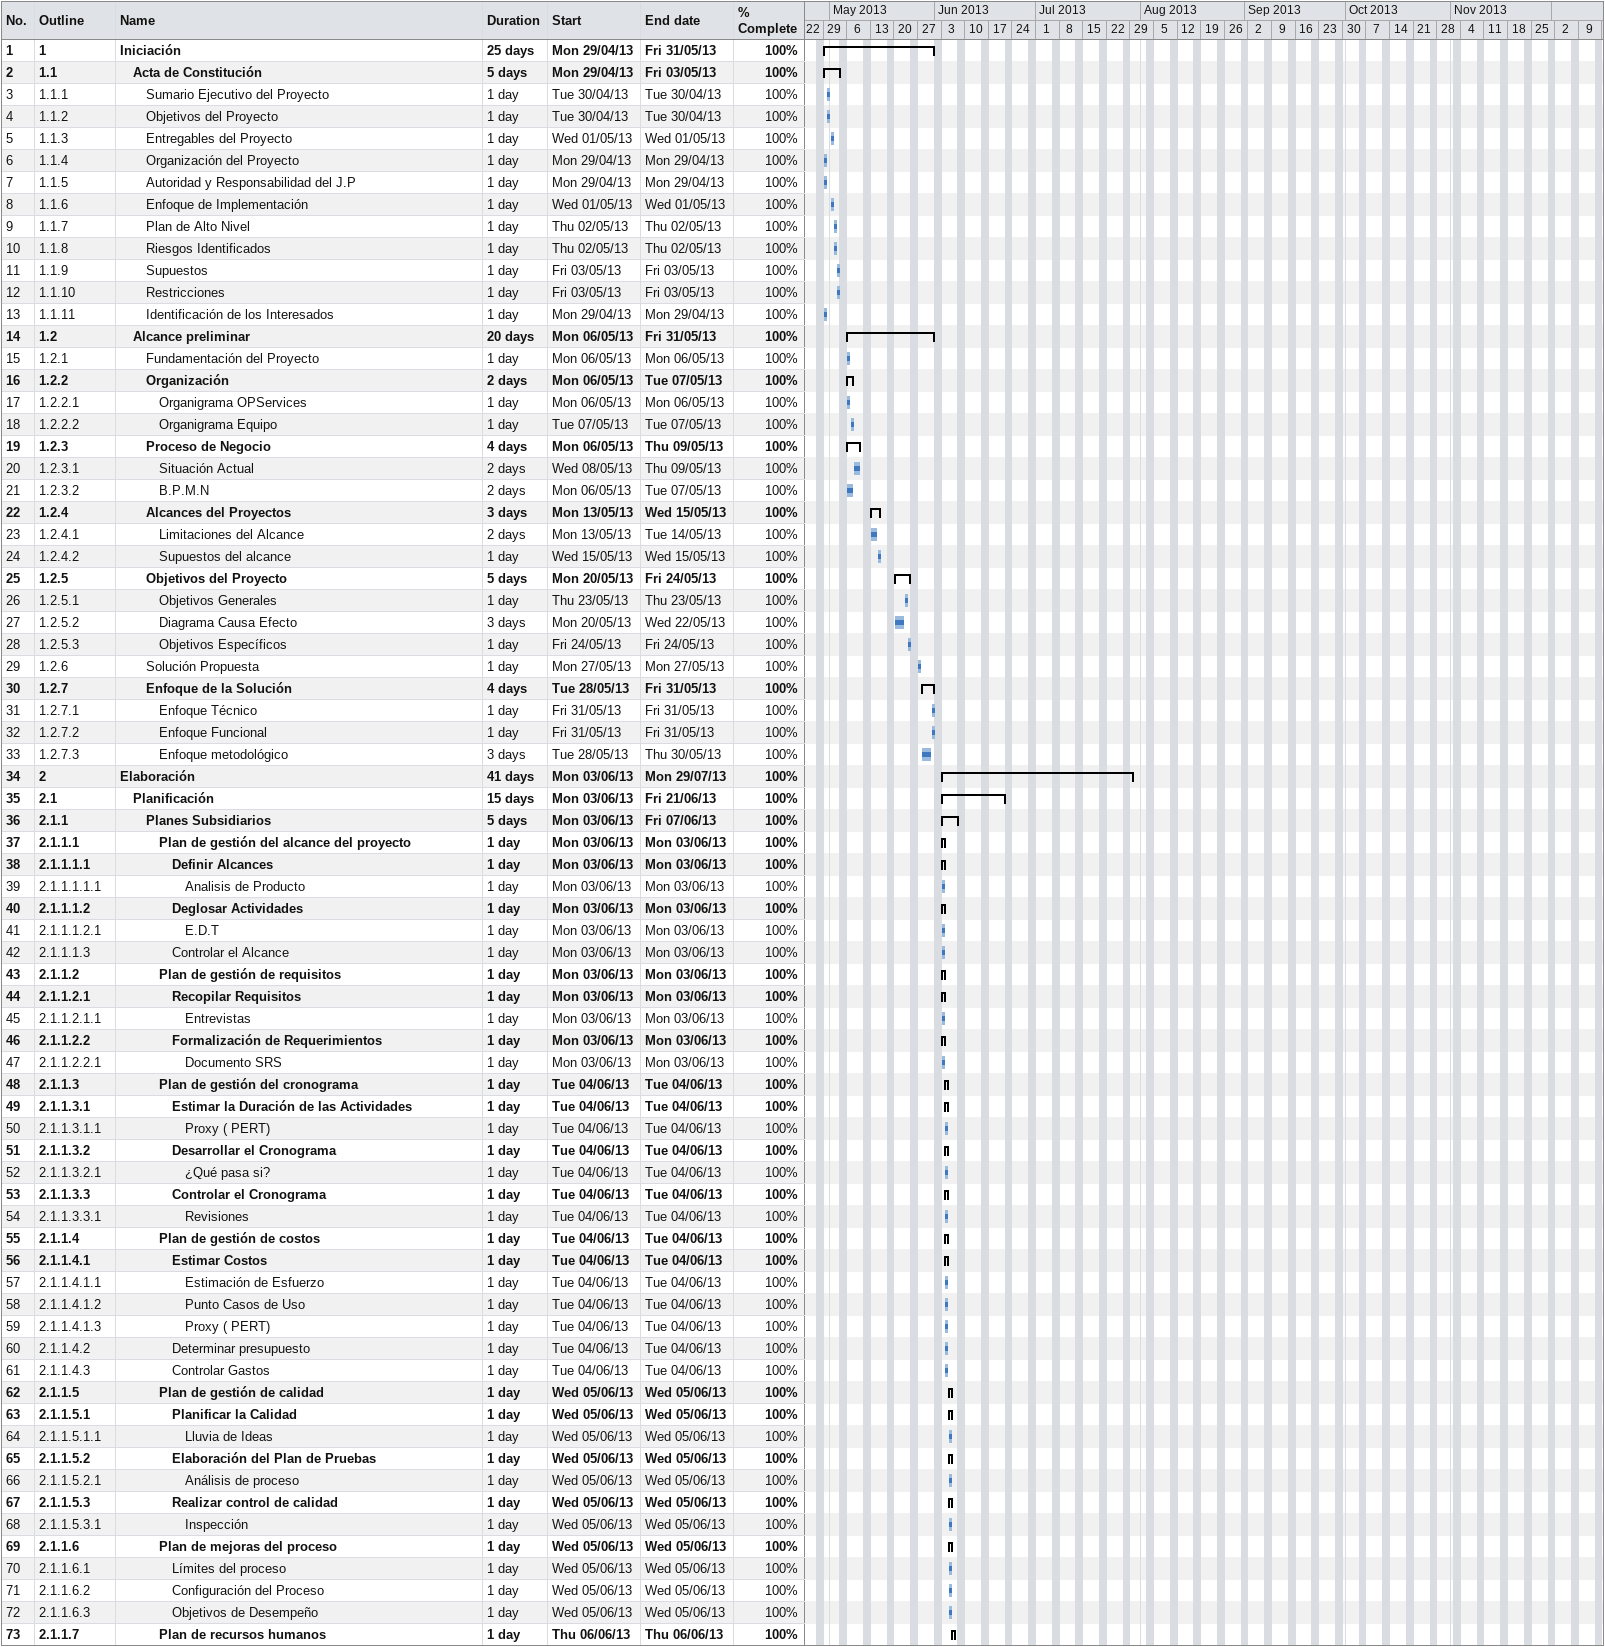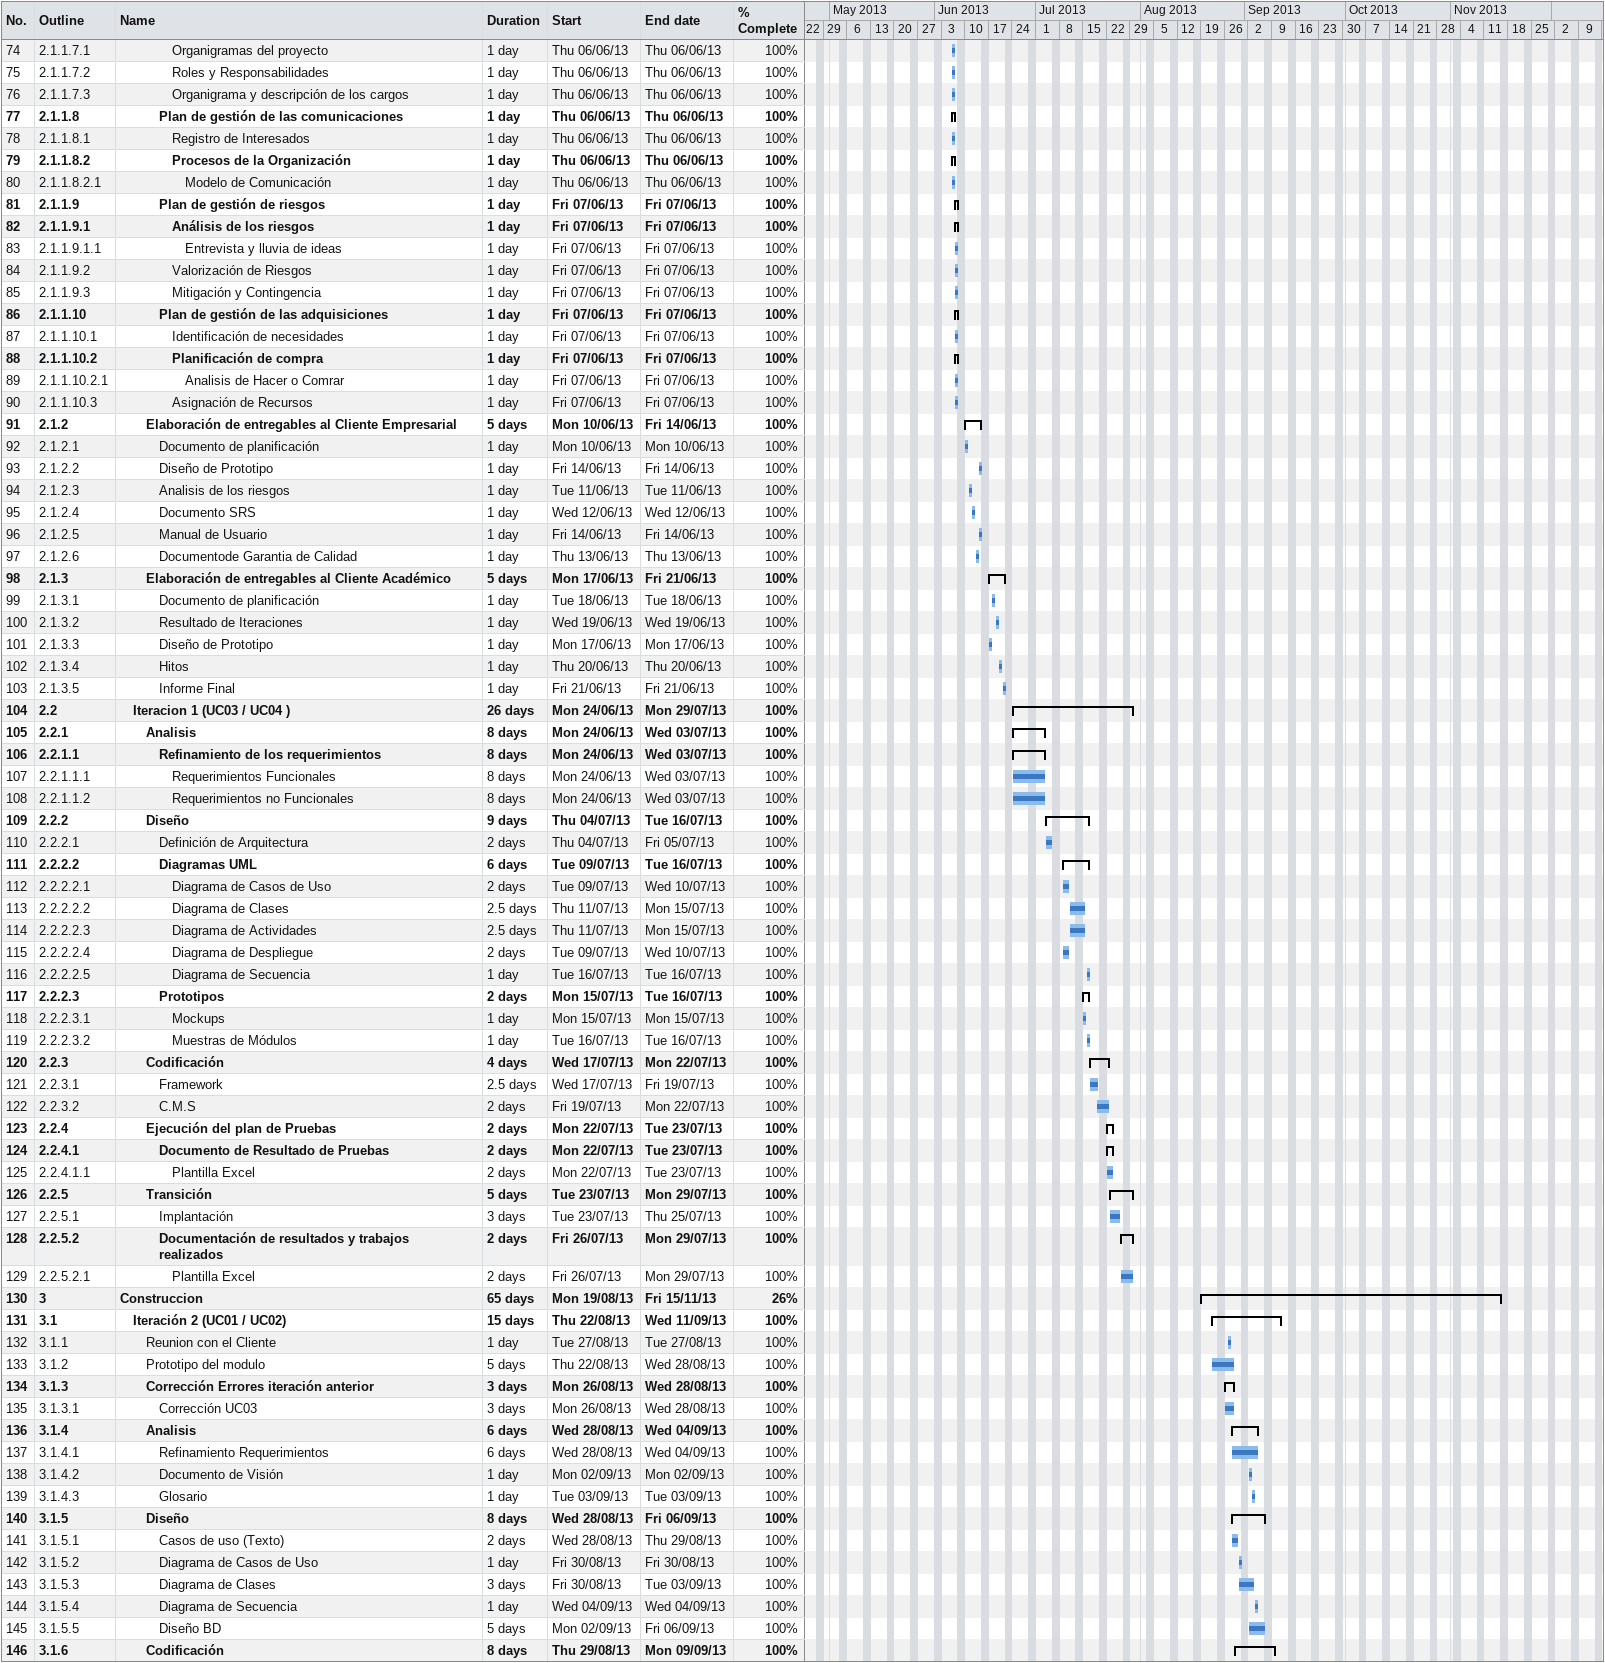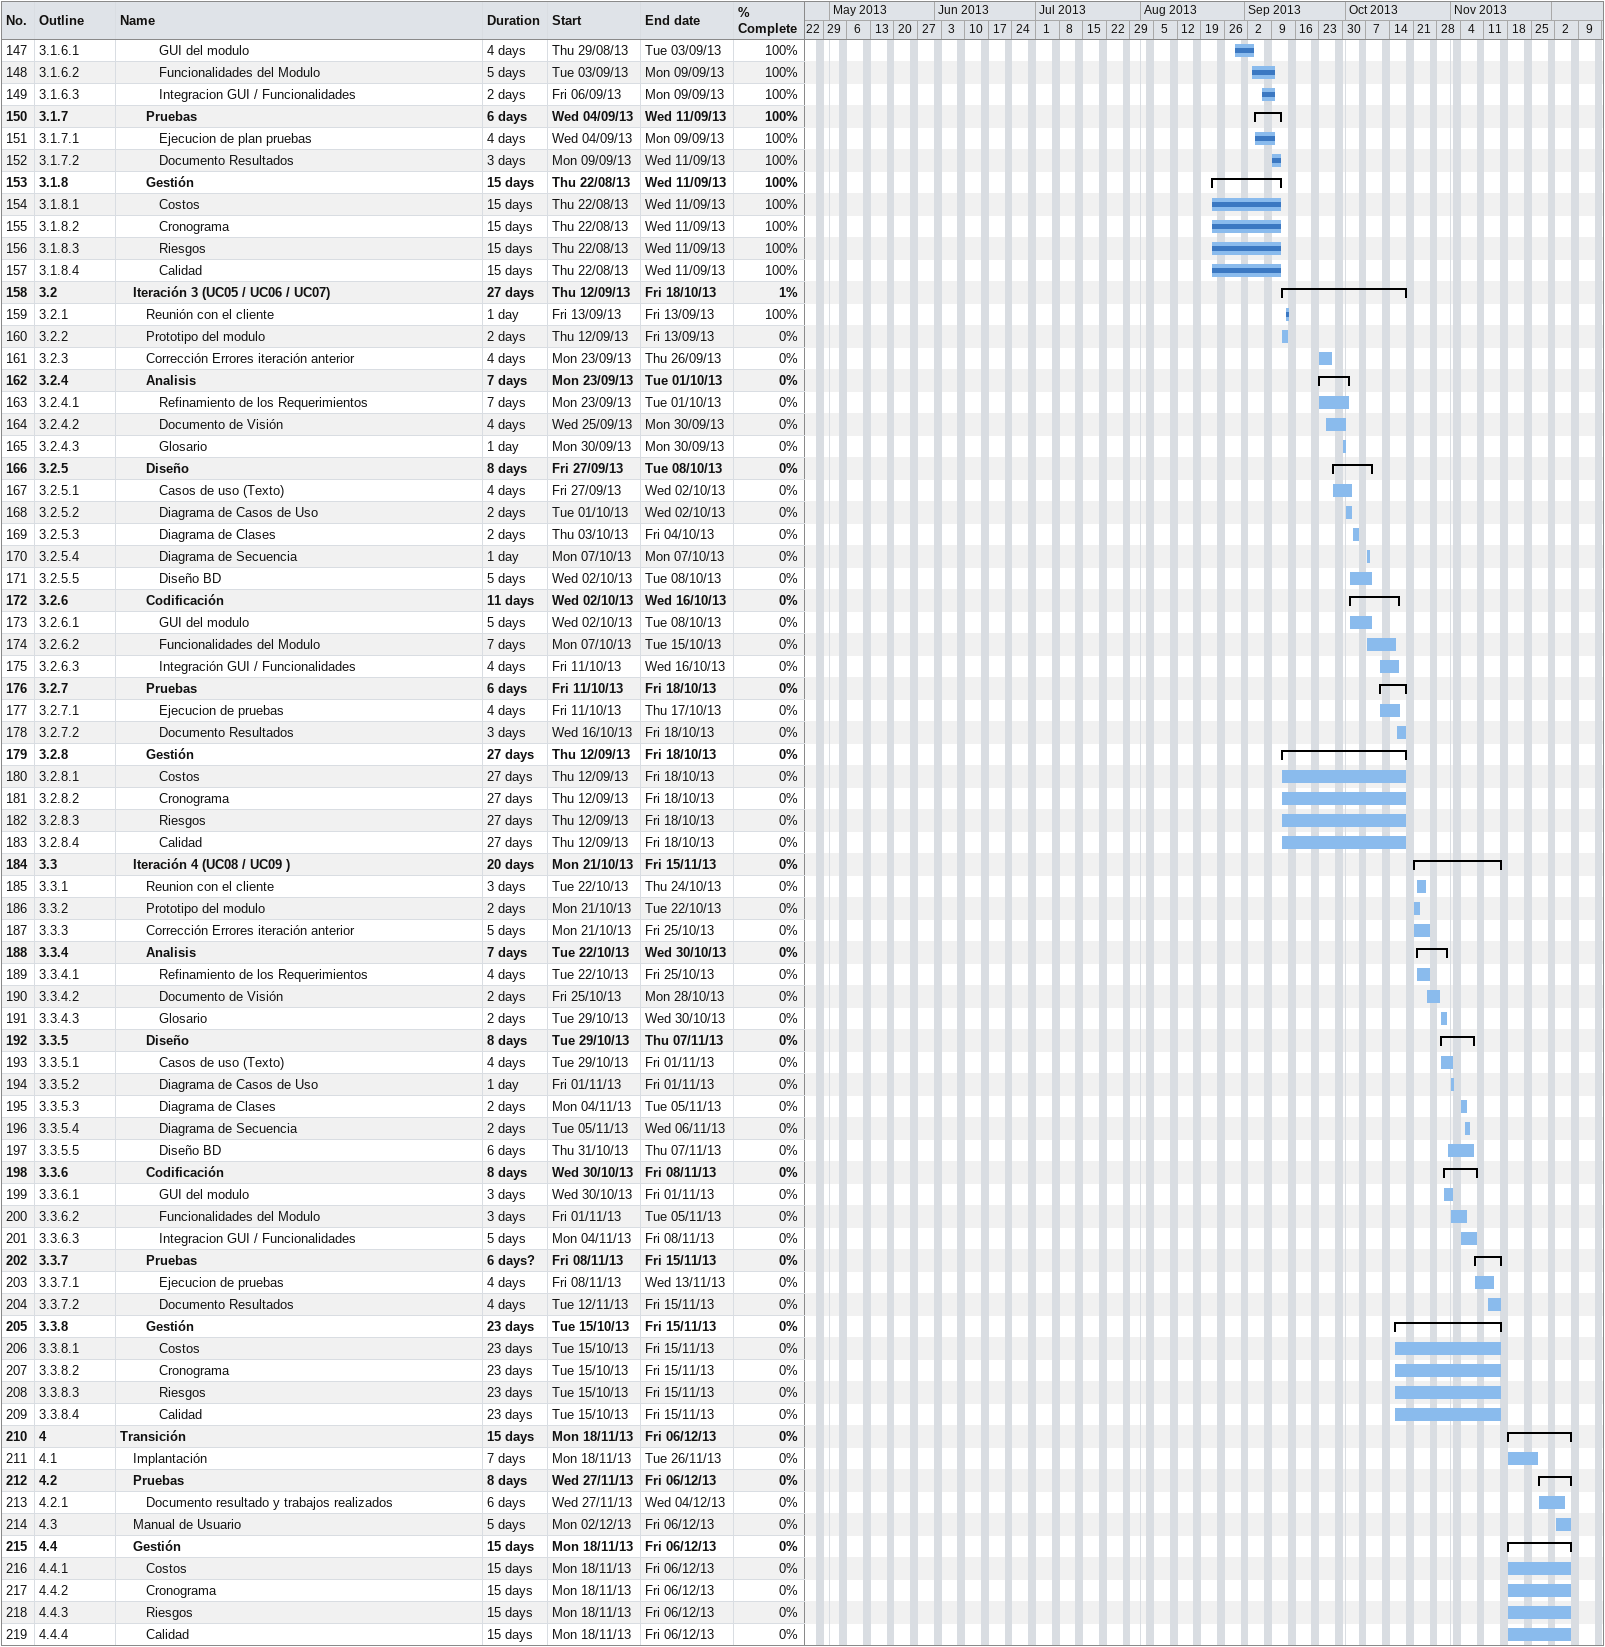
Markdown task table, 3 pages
| ID | WBS | Task | Duration | Start | Finish | % complete |
|---|---|---|---|---|---|---|
| 1 | 1 | **Iniciación** | 25d | 2013-04-29 | 2013-05-31 | 100 |
| 2 | 1.1 | **Acta de Constitución** | 5d | 2013-04-29 | 2013-05-03 | 100 |
| 3 | 1.1.1 | Sumario Ejecutivo del Proyecto | 1d | 2013-04-30 | 2013-04-30 | 100 |
| 4 | 1.1.2 | Objetivos del Proyecto | 1d | 2013-04-30 | 2013-04-30 | 100 |
| 5 | 1.1.3 | Entregables del Proyecto | 1d | 2013-05-01 | 2013-05-01 | 100 |
| 6 | 1.1.4 | Organización del Proyecto | 1d | 2013-04-29 | 2013-04-29 | 100 |
| 7 | 1.1.5 | Autoridad y Responsabilidad del J.P | 1d | 2013-04-29 | 2013-04-29 | 100 |
| 8 | 1.1.6 | Enfoque de Implementación | 1d | 2013-05-01 | 2013-05-01 | 100 |
| 9 | 1.1.7 | Plan de Alto Nivel | 1d | 2013-05-02 | 2013-05-02 | 100 |
| 10 | 1.1.8 | Riesgos Identificados | 1d | 2013-05-02 | 2013-05-02 | 100 |
| 11 | 1.1.9 | Supuestos | 1d | 2013-05-03 | 2013-05-03 | 100 |
| 12 | 1.1.10 | Restricciones | 1d | 2013-05-03 | 2013-05-03 | 100 |
| 13 | 1.1.11 | Identificación de los Interesados | 1d | 2013-04-29 | 2013-04-29 | 100 |
| 14 | 1.2 | **Alcance preliminar** | 20d | 2013-05-06 | 2013-05-31 | 100 |
| 15 | 1.2.1 | Fundamentación del Proyecto | 1d | 2013-05-06 | 2013-05-06 | 100 |
| 16 | 1.2.2 | **Organización** | 2d | 2013-05-06 | 2013-05-07 | 100 |
| 17 | 1.2.2.1 | Organigrama OPServices | 1d | 2013-05-06 | 2013-05-06 | 100 |
| 18 | 1.2.2.2 | Organigrama Equipo | 1d | 2013-05-07 | 2013-05-07 | 100 |
| 19 | 1.2.3 | **Proceso de Negocio** | 4d | 2013-05-06 | 2013-05-09 | 100 |
| 20 | 1.2.3.1 | Situación Actual | 2d | 2013-05-08 | 2013-05-09 | 100 |
| 21 | 1.2.3.2 | B.P.M.N | 2d | 2013-05-06 | 2013-05-07 | 100 |
| 22 | 1.2.4 | **Alcances del Proyectos** | 3d | 2013-05-13 | 2013-05-15 | 100 |
| 23 | 1.2.4.1 | Limitaciones del Alcance | 2d | 2013-05-13 | 2013-05-14 | 100 |
| 24 | 1.2.4.2 | Supuestos del alcance | 1d | 2013-05-15 | 2013-05-15 | 100 |
| 25 | 1.2.5 | **Objetivos del Proyecto** | 5d | 2013-05-20 | 2013-05-24 | 100 |
| 26 | 1.2.5.1 | Objetivos Generales | 1d | 2013-05-23 | 2013-05-23 | 100 |
| 27 | 1.2.5.2 | Diagrama Causa Efecto | 3d | 2013-05-20 | 2013-05-22 | 100 |
| 28 | 1.2.5.3 | Objetivos Específicos | 1d | 2013-05-24 | 2013-05-24 | 100 |
| 29 | 1.2.6 | Solución Propuesta | 1d | 2013-05-27 | 2013-05-27 | 100 |
| 30 | 1.2.7 | **Enfoque de la Solución** | 4d | 2013-05-28 | 2013-05-31 | 100 |
| 31 | 1.2.7.1 | Enfoque Técnico | 1d | 2013-05-31 | 2013-05-31 | 100 |
| 32 | 1.2.7.2 | Enfoque Funcional | 1d | 2013-05-31 | 2013-05-31 | 100 |
| 33 | 1.2.7.3 | Enfoque metodológico | 3d | 2013-05-28 | 2013-05-30 | 100 |
| 34 | 2 | **Elaboración** | 41d | 2013-06-03 | 2013-07-29 | 100 |
| 35 | 2.1 | **Planificación** | 15d | 2013-06-03 | 2013-06-21 | 100 |
| 36 | 2.1.1 | **Planes Subsidiarios** | 5d | 2013-06-03 | 2013-06-07 | 100 |
| 37 | 2.1.1.1 | **Plan de gestión del alcance del proyecto** | 1d | 2013-06-03 | 2013-06-03 | 100 |
| 38 | 2.1.1.1.1 | **Definir Alcances** | 1d | 2013-06-03 | 2013-06-03 | 100 |
| 39 | 2.1.1.1.1.1 | Analisis de Producto | 1d | 2013-06-03 | 2013-06-03 | 100 |
| 40 | 2.1.1.1.2 | **Deglosar Actividades** | 1d | 2013-06-03 | 2013-06-03 | 100 |
| 41 | 2.1.1.1.2.1 | E.D.T | 1d | 2013-06-03 | 2013-06-03 | 100 |
| 42 | 2.1.1.1.3 | Controlar el Alcance | 1d | 2013-06-03 | 2013-06-03 | 100 |
| 43 | 2.1.1.2 | **Plan de gestión de requisitos** | 1d | 2013-06-03 | 2013-06-03 | 100 |
| 44 | 2.1.1.2.1 | **Recopilar Requisitos** | 1d | 2013-06-03 | 2013-06-03 | 100 |
| 45 | 2.1.1.2.1.1 | Entrevistas | 1d | 2013-06-03 | 2013-06-03 | 100 |
| 46 | 2.1.1.2.2 | **Formalización de Requerimientos** | 1d | 2013-06-03 | 2013-06-03 | 100 |
| 47 | 2.1.1.2.2.1 | Documento SRS | 1d | 2013-06-03 | 2013-06-03 | 100 |
| 48 | 2.1.1.3 | **Plan de gestión del cronograma** | 1d | 2013-06-04 | 2013-06-04 | 100 |
| 49 | 2.1.1.3.1 | **Estimar la Duración de las Actividades** | 1d | 2013-06-04 | 2013-06-04 | 100 |
| 50 | 2.1.1.3.1.1 | Proxy ( PERT) | 1d | 2013-06-04 | 2013-06-04 | 100 |
| 51 | 2.1.1.3.2 | **Desarrollar el Cronograma** | 1d | 2013-06-04 | 2013-06-04 | 100 |
| 52 | 2.1.1.3.2.1 | ¿Qué pasa si? | 1d | 2013-06-04 | 2013-06-04 | 100 |
| 53 | 2.1.1.3.3 | **Controlar el Cronograma** | 1d | 2013-06-04 | 2013-06-04 | 100 |
| 54 | 2.1.1.3.3.1 | Revisiones | 1d | 2013-06-04 | 2013-06-04 | 100 |
| 55 | 2.1.1.4 | **Plan de gestión de costos** | 1d | 2013-06-04 | 2013-06-04 | 100 |
| 56 | 2.1.1.4.1 | **Estimar Costos** | 1d | 2013-06-04 | 2013-06-04 | 100 |
| 57 | 2.1.1.4.1.1 | Estimación de Esfuerzo | 1d | 2013-06-04 | 2013-06-04 | 100 |
| 58 | 2.1.1.4.1.2 | Punto Casos de Uso | 1d | 2013-06-04 | 2013-06-04 | 100 |
| 59 | 2.1.1.4.1.3 | Proxy ( PERT) | 1d | 2013-06-04 | 2013-06-04 | 100 |
| 60 | 2.1.1.4.2 | Determinar presupuesto | 1d | 2013-06-04 | 2013-06-04 | 100 |
| 61 | 2.1.1.4.3 | Controlar Gastos | 1d | 2013-06-04 | 2013-06-04 | 100 |
| 62 | 2.1.1.5 | **Plan de gestión de calidad** | 1d | 2013-06-05 | 2013-06-05 | 100 |
| 63 | 2.1.1.5.1 | **Planificar la Calidad** | 1d | 2013-06-05 | 2013-06-05 | 100 |
| 64 | 2.1.1.5.1.1 | Lluvia de Ideas | 1d | 2013-06-05 | 2013-06-05 | 100 |
| 65 | 2.1.1.5.2 | **Elaboración del Plan de Pruebas** | 1d | 2013-06-05 | 2013-06-05 | 100 |
| 66 | 2.1.1.5.2.1 | Análisis de proceso | 1d | 2013-06-05 | 2013-06-05 | 100 |
| 67 | 2.1.1.5.3 | **Realizar control de calidad** | 1d | 2013-06-05 | 2013-06-05 | 100 |
| 68 | 2.1.1.5.3.1 | Inspección | 1d | 2013-06-05 | 2013-06-05 | 100 |
| 69 | 2.1.1.6 | **Plan de mejoras del proceso** | 1d | 2013-06-05 | 2013-06-05 | 100 |
| 70 | 2.1.1.6.1 | Límites del proceso | 1d | 2013-06-05 | 2013-06-05 | 100 |
| 71 | 2.1.1.6.2 | Configuración del Proceso | 1d | 2013-06-05 | 2013-06-05 | 100 |
| 72 | 2.1.1.6.3 | Objetivos de Desempeño | 1d | 2013-06-05 | 2013-06-05 | 100 |
| 73 | 2.1.1.7 | **Plan de recursos humanos** | 1d | 2013-06-06 | 2013-06-06 | 100 |
| 74 | 2.1.1.7.1 | Organigramas del proyecto | 1d | 2013-06-06 | 2013-06-06 | 100 |
| 75 | 2.1.1.7.2 | Roles y Responsabilidades | 1d | 2013-06-06 | 2013-06-06 | 100 |
| 76 | 2.1.1.7.3 | Organigrama y descripción de los cargos | 1d | 2013-06-06 | 2013-06-06 | 100 |
| 77 | 2.1.1.8 | **Plan de gestión de las comunicaciones** | 1d | 2013-06-06 | 2013-06-06 | 100 |
| 78 | 2.1.1.8.1 | Registro de Interesados | 1d | 2013-06-06 | 2013-06-06 | 100 |
| 79 | 2.1.1.8.2 | **Procesos de la Organización** | 1d | 2013-06-06 | 2013-06-06 | 100 |
| 80 | 2.1.1.8.2.1 | Modelo de Comunicación | 1d | 2013-06-06 | 2013-06-06 | 100 |
| 81 | 2.1.1.9 | **Plan de gestión de riesgos** | 1d | 2013-06-07 | 2013-06-07 | 100 |
| 82 | 2.1.1.9.1 | **Análisis de los riesgos** | 1d | 2013-06-07 | 2013-06-07 | 100 |
| 83 | 2.1.1.9.1.1 | Entrevista y lluvia de ideas | 1d | 2013-06-07 | 2013-06-07 | 100 |
| 84 | 2.1.1.9.2 | Valorización de Riesgos | 1d | 2013-06-07 | 2013-06-07 | 100 |
| 85 | 2.1.1.9.3 | Mitigación y Contingencia | 1d | 2013-06-07 | 2013-06-07 | 100 |
| 86 | 2.1.1.10 | **Plan de gestión de las adquisiciones** | 1d | 2013-06-07 | 2013-06-07 | 100 |
| 87 | 2.1.1.10.1 | Identificación de necesidades | 1d | 2013-06-07 | 2013-06-07 | 100 |
| 88 | 2.1.1.10.2 | **Planificación de compra** | 1d | 2013-06-07 | 2013-06-07 | 100 |
| 89 | 2.1.1.10.2.1 | Analisis de Hacer o Comrar | 1d | 2013-06-07 | 2013-06-07 | 100 |
| 90 | 2.1.1.10.3 | Asignación de Recursos | 1d | 2013-06-07 | 2013-06-07 | 100 |
| 91 | 2.1.2 | **Elaboración de entregables al Cliente Empresarial** | 5d | 2013-06-10 | 2013-06-14 | 100 |
| 92 | 2.1.2.1 | Documento de planificación | 1d | 2013-06-10 | 2013-06-10 | 100 |
| 93 | 2.1.2.2 | Diseño de Prototipo | 1d | 2013-06-14 | 2013-06-14 | 100 |
| 94 | 2.1.2.3 | Analisis de los riesgos | 1d | 2013-06-11 | 2013-06-11 | 100 |
| 95 | 2.1.2.4 | Documento SRS | 1d | 2013-06-12 | 2013-06-12 | 100 |
| 96 | 2.1.2.5 | Manual de Usuario | 1d | 2013-06-14 | 2013-06-14 | 100 |
| 97 | 2.1.2.6 | Documentode Garantia de Calidad | 1d | 2013-06-13 | 2013-06-13 | 100 |
| 98 | 2.1.3 | **Elaboración de entregables al Cliente Académico** | 5d | 2013-06-17 | 2013-06-21 | 100 |
| 99 | 2.1.3.1 | Documento de planificación | 1d | 2013-06-18 | 2013-06-18 | 100 |
| 100 | 2.1.3.2 | Resultado de Iteraciones | 1d | 2013-06-19 | 2013-06-19 | 100 |
| 101 | 2.1.3.3 | Diseño de Prototipo | 1d | 2013-06-17 | 2013-06-17 | 100 |
| 102 | 2.1.3.4 | Hitos | 1d | 2013-06-20 | 2013-06-20 | 100 |
| 103 | 2.1.3.5 | Informe Final | 1d | 2013-06-21 | 2013-06-21 | 100 |
| 104 | 2.2 | **Iteracion 1 (UC03 / UC04 )** | 26d | 2013-06-24 | 2013-07-29 | 100 |
| 105 | 2.2.1 | **Analisis** | 8d | 2013-06-24 | 2013-07-03 | 100 |
| 106 | 2.2.1.1 | **Refinamiento de los requerimientos** | 8d | 2013-06-24 | 2013-07-03 | 100 |
| 107 | 2.2.1.1.1 | Requerimientos Funcionales | 8d | 2013-06-24 | 2013-07-03 | 100 |
| 108 | 2.2.1.1.2 | Requerimientos no Funcionales | 8d | 2013-06-24 | 2013-07-03 | 100 |
| 109 | 2.2.2 | **Diseño** | 9d | 2013-07-04 | 2013-07-16 | 100 |
| 110 | 2.2.2.1 | Definición de Arquitectura | 2d | 2013-07-04 | 2013-07-05 | 100 |
| 111 | 2.2.2.2 | **Diagramas UML** | 6d | 2013-07-09 | 2013-07-16 | 100 |
| 112 | 2.2.2.2.1 | Diagrama de Casos de Uso | 2d | 2013-07-09 | 2013-07-10 | 100 |
| 113 | 2.2.2.2.2 | Diagrama de Clases | 2.5d | 2013-07-11 | 2013-07-15 | 100 |
| 114 | 2.2.2.2.3 | Diagrama de Actividades | 2.5d | 2013-07-11 | 2013-07-15 | 100 |
| 115 | 2.2.2.2.4 | Diagrama de Despliegue | 2d | 2013-07-09 | 2013-07-10 | 100 |
| 116 | 2.2.2.2.5 | Diagrama de Secuencia | 1d | 2013-07-16 | 2013-07-16 | 100 |
| 117 | 2.2.2.3 | **Prototipos** | 2d | 2013-07-15 | 2013-07-16 | 100 |
| 118 | 2.2.2.3.1 | Mockups | 1d | 2013-07-15 | 2013-07-15 | 100 |
| 119 | 2.2.2.3.2 | Muestras de Módulos | 1d | 2013-07-16 | 2013-07-16 | 100 |
| 120 | 2.2.3 | **Codificación** | 4d | 2013-07-17 | 2013-07-22 | 100 |
| 121 | 2.2.3.1 | Framework | 2.5d | 2013-07-17 | 2013-07-19 | 100 |
| 122 | 2.2.3.2 | C.M.S | 2d | 2013-07-19 | 2013-07-22 | 100 |
| 123 | 2.2.4 | **Ejecución del plan de Pruebas** | 2d | 2013-07-22 | 2013-07-23 | 100 |
| 124 | 2.2.4.1 | **Documento de Resultado de Pruebas** | 2d | 2013-07-22 | 2013-07-23 | 100 |
| 125 | 2.2.4.1.1 | Plantilla Excel | 2d | 2013-07-22 | 2013-07-23 | 100 |
| 126 | 2.2.5 | **Transición** | 5d | 2013-07-23 | 2013-07-29 | 100 |
| 127 | 2.2.5.1 | Implantación | 3d | 2013-07-23 | 2013-07-25 | 100 |
| 128 | 2.2.5.2 | **Documentación de resultados y trabajos realizados** | 2d | 2013-07-26 | 2013-07-29 | 100 |
| 129 | 2.2.5.2.1 | Plantilla Excel | 2d | 2013-07-26 | 2013-07-29 | 100 |
| 130 | 3 | **Construccion** | 65d | 2013-08-19 | 2013-11-15 | 26 |
| 131 | 3.1 | **Iteración 2 (UC01 / UC02)** | 15d | 2013-08-22 | 2013-09-11 | 100 |
| 132 | 3.1.1 | Reunion con el Cliente | 1d | 2013-08-27 | 2013-08-27 | 100 |
| 133 | 3.1.2 | Prototipo del modulo | 5d | 2013-08-22 | 2013-08-28 | 100 |
| 134 | 3.1.3 | **Corrección Errores iteración anterior** | 3d | 2013-08-26 | 2013-08-28 | 100 |
| 135 | 3.1.3.1 | Corrección UC03 | 3d | 2013-08-26 | 2013-08-28 | 100 |
| 136 | 3.1.4 | **Analisis** | 6d | 2013-08-28 | 2013-09-04 | 100 |
| 137 | 3.1.4.1 | Refinamiento Requerimientos | 6d | 2013-08-28 | 2013-09-04 | 100 |
| 138 | 3.1.4.2 | Documento de Visión | 1d | 2013-09-02 | 2013-09-02 | 100 |
| 139 | 3.1.4.3 | Glosario | 1d | 2013-09-03 | 2013-09-03 | 100 |
| 140 | 3.1.5 | **Diseño** | 8d | 2013-08-28 | 2013-09-06 | 100 |
| 141 | 3.1.5.1 | Casos de uso (Texto) | 2d | 2013-08-28 | 2013-08-29 | 100 |
| 142 | 3.1.5.2 | Diagrama de Casos de Uso | 1d | 2013-08-30 | 2013-08-30 | 100 |
| 143 | 3.1.5.3 | Diagrama de Clases | 3d | 2013-08-30 | 2013-09-03 | 100 |
| 144 | 3.1.5.4 | Diagrama de Secuencia | 1d | 2013-09-04 | 2013-09-04 | 100 |
| 145 | 3.1.5.5 | Diseño BD | 5d | 2013-09-02 | 2013-09-06 | 100 |
| 146 | 3.1.6 | **Codificación** | 8d | 2013-08-29 | 2013-09-09 | 100 |
| 147 | 3.1.6.1 | GUI del modulo | 4d | 2013-08-29 | 2013-09-03 | 100 |
| 148 | 3.1.6.2 | Funcionalidades del Modulo | 5d | 2013-09-03 | 2013-09-09 | 100 |
| 149 | 3.1.6.3 | Integracion GUI / Funcionalidades | 2d | 2013-09-06 | 2013-09-09 | 100 |
| 150 | 3.1.7 | **Pruebas** | 6d | 2013-09-04 | 2013-09-11 | 100 |
| 151 | 3.1.7.1 | Ejecucion de plan pruebas | 4d | 2013-09-04 | 2013-09-09 | 100 |
| 152 | 3.1.7.2 | Documento Resultados | 3d | 2013-09-09 | 2013-09-11 | 100 |
| 153 | 3.1.8 | **Gestión** | 15d | 2013-08-22 | 2013-09-11 | 100 |
| 154 | 3.1.8.1 | Costos | 15d | 2013-08-22 | 2013-09-11 | 100 |
| 155 | 3.1.8.2 | Cronograma | 15d | 2013-08-22 | 2013-09-11 | 100 |
| 156 | 3.1.8.3 | Riesgos | 15d | 2013-08-22 | 2013-09-11 | 100 |
| 157 | 3.1.8.4 | Calidad | 15d | 2013-08-22 | 2013-09-11 | 100 |
| 158 | 3.2 | **Iteración 3 (UC05 / UC06 / UC07)** | 27d | 2013-09-12 | 2013-10-18 | 1 |
| 159 | 3.2.1 | Reunión con el cliente | 1d | 2013-09-13 | 2013-09-13 | 100 |
| 160 | 3.2.2 | Prototipo del modulo | 2d | 2013-09-12 | 2013-09-13 | 0 |
| 161 | 3.2.3 | Corrección Errores iteración anterior | 4d | 2013-09-23 | 2013-09-26 | 0 |
| 162 | 3.2.4 | **Analisis** | 7d | 2013-09-23 | 2013-10-01 | 0 |
| 163 | 3.2.4.1 | Refinamiento de los Requerimientos | 7d | 2013-09-23 | 2013-10-01 | 0 |
| 164 | 3.2.4.2 | Documento de Visión | 4d | 2013-09-25 | 2013-09-30 | 0 |
| 165 | 3.2.4.3 | Glosario | 1d | 2013-09-30 | 2013-09-30 | 0 |
| 166 | 3.2.5 | **Diseño** | 8d | 2013-09-27 | 2013-10-08 | 0 |
| 167 | 3.2.5.1 | Casos de uso (Texto) | 4d | 2013-09-27 | 2013-10-02 | 0 |
| 168 | 3.2.5.2 | Diagrama de Casos de Uso | 2d | 2013-10-01 | 2013-10-02 | 0 |
| 169 | 3.2.5.3 | Diagrama de Clases | 2d | 2013-10-03 | 2013-10-04 | 0 |
| 170 | 3.2.5.4 | Diagrama de Secuencia | 1d | 2013-10-07 | 2013-10-07 | 0 |
| 171 | 3.2.5.5 | Diseño BD | 5d | 2013-10-02 | 2013-10-08 | 0 |
| 172 | 3.2.6 | **Codificación** | 11d | 2013-10-02 | 2013-10-16 | 0 |
| 173 | 3.2.6.1 | GUI del modulo | 5d | 2013-10-02 | 2013-10-08 | 0 |
| 174 | 3.2.6.2 | Funcionalidades del Modulo | 7d | 2013-10-07 | 2013-10-15 | 0 |
| 175 | 3.2.6.3 | Integración GUI / Funcionalidades | 4d | 2013-10-11 | 2013-10-16 | 0 |
| 176 | 3.2.7 | **Pruebas** | 6d | 2013-10-11 | 2013-10-18 | 0 |
| 177 | 3.2.7.1 | Ejecucion de pruebas | 4d | 2013-10-11 | 2013-10-17 | 0 |
| 178 | 3.2.7.2 | Documento Resultados | 3d | 2013-10-16 | 2013-10-18 | 0 |
| 179 | 3.2.8 | **Gestión** | 27d | 2013-09-12 | 2013-10-18 | 0 |
| 180 | 3.2.8.1 | Costos | 27d | 2013-09-12 | 2013-10-18 | 0 |
| 181 | 3.2.8.2 | Cronograma | 27d | 2013-09-12 | 2013-10-18 | 0 |
| 182 | 3.2.8.3 | Riesgos | 27d | 2013-09-12 | 2013-10-18 | 0 |
| 183 | 3.2.8.4 | Calidad | 27d | 2013-09-12 | 2013-10-18 | 0 |
| 184 | 3.3 | **Iteración 4 (UC08 / UC09 )** | 20d | 2013-10-21 | 2013-11-15 | 0 |
| 185 | 3.3.1 | Reunion con el cliente | 3d | 2013-10-22 | 2013-10-24 | 0 |
| 186 | 3.3.2 | Prototipo del modulo | 2d | 2013-10-21 | 2013-10-22 | 0 |
| 187 | 3.3.3 | Corrección Errores iteración anterior | 5d | 2013-10-21 | 2013-10-25 | 0 |
| 188 | 3.3.4 | **Analisis** | 7d | 2013-10-22 | 2013-10-30 | 0 |
| 189 | 3.3.4.1 | Refinamiento de los Requerimientos | 4d | 2013-10-22 | 2013-10-25 | 0 |
| 190 | 3.3.4.2 | Documento de Visión | 2d | 2013-10-25 | 2013-10-28 | 0 |
| 191 | 3.3.4.3 | Glosario | 2d | 2013-10-29 | 2013-10-30 | 0 |
| 192 | 3.3.5 | **Diseño** | 8d | 2013-10-29 | 2013-11-07 | 0 |
| 193 | 3.3.5.1 | Casos de uso (Texto) | 4d | 2013-10-29 | 2013-11-01 | 0 |
| 194 | 3.3.5.2 | Diagrama de Casos de Uso | 1d | 2013-11-01 | 2013-11-01 | 0 |
| 195 | 3.3.5.3 | Diagrama de Clases | 2d | 2013-11-04 | 2013-11-05 | 0 |
| 196 | 3.3.5.4 | Diagrama de Secuencia | 2d | 2013-11-05 | 2013-11-06 | 0 |
| 197 | 3.3.5.5 | Diseño BD | 6d | 2013-10-31 | 2013-11-07 | 0 |
| 198 | 3.3.6 | **Codificación** | 8d | 2013-10-30 | 2013-11-08 | 0 |
| 199 | 3.3.6.1 | GUI del modulo | 3d | 2013-10-30 | 2013-11-01 | 0 |
| 200 | 3.3.6.2 | Funcionalidades del Modulo | 3d | 2013-11-01 | 2013-11-05 | 0 |
| 201 | 3.3.6.3 | Integracion GUI / Funcionalidades | 5d | 2013-11-04 | 2013-11-08 | 0 |
| 202 | 3.3.7 | **Pruebas** | 6d? | 2013-11-08 | 2013-11-15 | 0 |
| 203 | 3.3.7.1 | Ejecucion de pruebas | 4d | 2013-11-08 | 2013-11-13 | 0 |
| 204 | 3.3.7.2 | Documento Resultados | 4d | 2013-11-12 | 2013-11-15 | 0 |
| 205 | 3.3.8 | **Gestión** | 23d | 2013-10-15 | 2013-11-15 | 0 |
| 206 | 3.3.8.1 | Costos | 23d | 2013-10-15 | 2013-11-15 | 0 |
| 207 | 3.3.8.2 | Cronograma | 23d | 2013-10-15 | 2013-11-15 | 0 |
| 208 | 3.3.8.3 | Riesgos | 23d | 2013-10-15 | 2013-11-15 | 0 |
| 209 | 3.3.8.4 | Calidad | 23d | 2013-10-15 | 2013-11-15 | 0 |
| 210 | 4 | **Transición** | 15d | 2013-11-18 | 2013-12-06 | 0 |
| 211 | 4.1 | Implantación | 7d | 2013-11-18 | 2013-11-26 | 0 |
| 212 | 4.2 | **Pruebas** | 8d | 2013-11-27 | 2013-12-06 | 0 |
| 213 | 4.2.1 | Documento resultado y trabajos realizados | 6d | 2013-11-27 | 2013-12-04 | 0 |
| 214 | 4.3 | Manual de Usuario | 5d | 2013-12-02 | 2013-12-06 | 0 |
| 215 | 4.4 | **Gestión** | 15d | 2013-11-18 | 2013-12-06 | 0 |
| 216 | 4.4.1 | Costos | 15d | 2013-11-18 | 2013-12-06 | 0 |
| 217 | 4.4.2 | Cronograma | 15d | 2013-11-18 | 2013-12-06 | 0 |
| 218 | 4.4.3 | Riesgos | 15d | 2013-11-18 | 2013-12-06 | 0 |
| 219 | 4.4.4 | Calidad | 15d | 2013-11-18 | 2013-12-06 | 0 |
